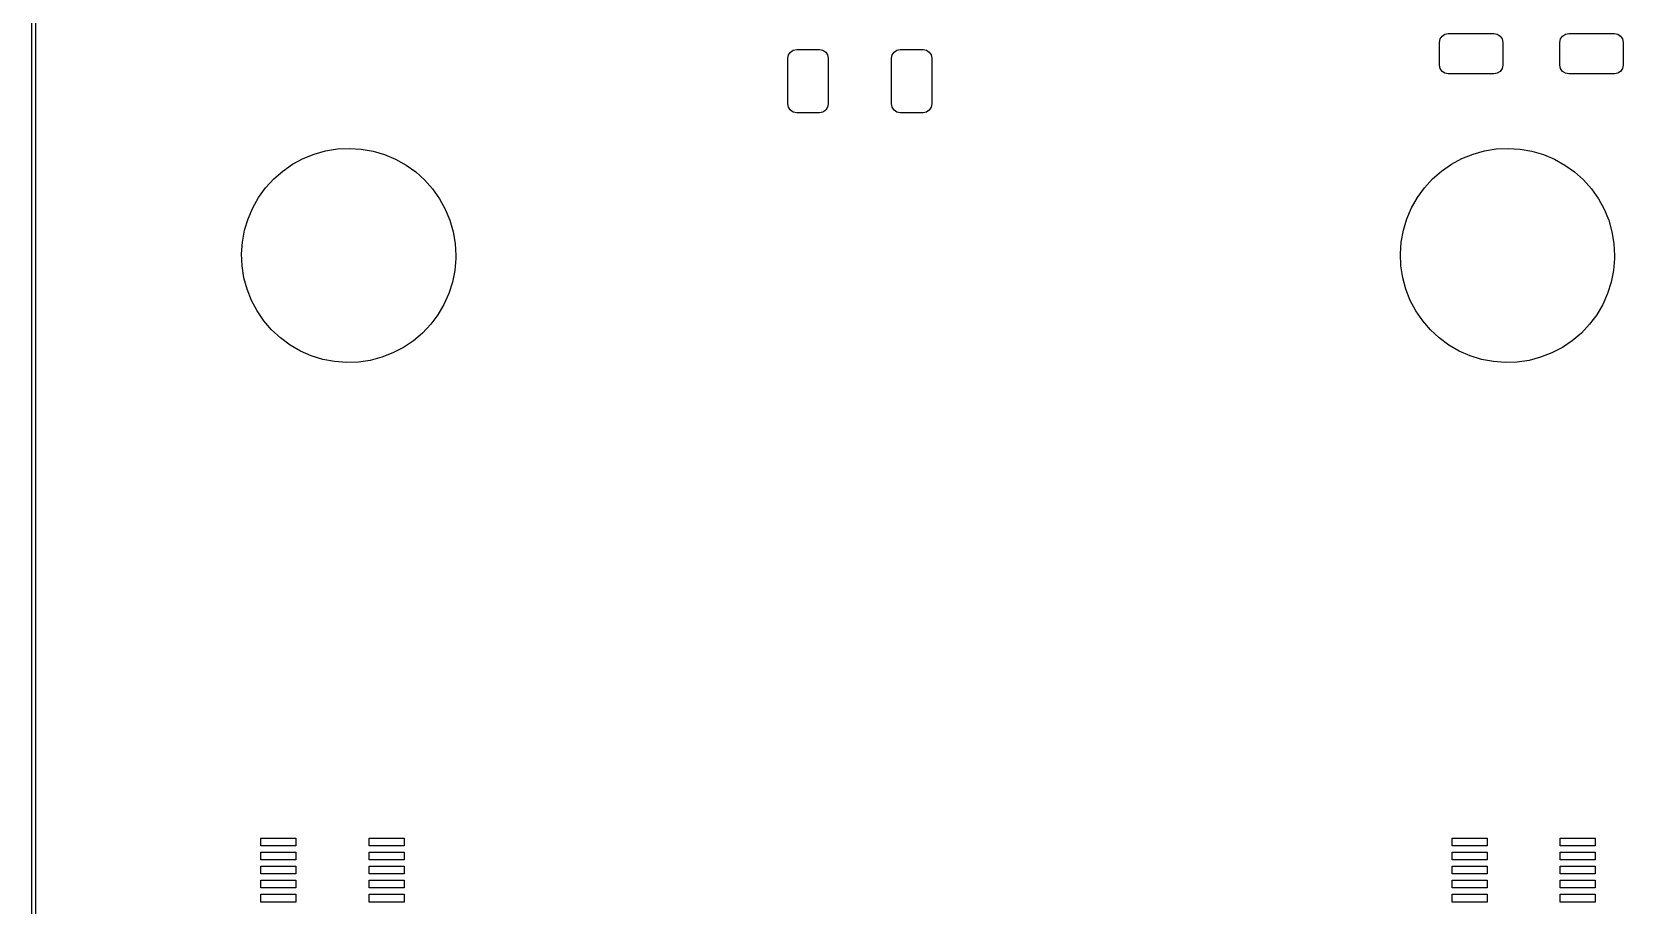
# Model space of a CAD drawing. Extents: x 0 to 4.25, y -4.33 to 0.
# Drawn here: x -0.002 to 1.782, y -2.184 to -1.205 of the extents above; entities that cross this region are included whole.
import ezdxf

# ---------------------------------------------------------------- set-up
doc = ezdxf.new("R2010")
doc.units = 0
doc.header["$MEASUREMENT"] = 0
doc.layers.add('BLACK', color=7, linetype='CONTINUOUS')

msp = doc.modelspace()

# ---------------------------------------------------------------- linework, layer by layer
at = {"layer": 'BLACK', "linetype": 'CONTINUOUS'}
for p, q in [((-0.001969, -4.33071), (-0.001969, 0)), ((0.001969, -0.001969), (0.001969, -4.32874)), ((1.57621, -1.21645), (1.57696, -1.21268)), ((1.57696, -1.21268), (1.5791, -1.20949)), ((1.5791, -1.20949), (1.58229, -1.20736)), ((1.58229, -1.20736), (1.58606, -1.20661)), ((1.58606, -1.20661), (1.63724, -1.20661)), ((1.63724, -1.20661), (1.641, -1.20736)), ((1.641, -1.20736), (1.6442, -1.20949)), ((1.6442, -1.20949), (1.64633, -1.21268)), ((1.64633, -1.21268), (1.64708, -1.21645)), ((1.71121, -1.21645), (1.71196, -1.21268)), ((1.71196, -1.21268), (1.7141, -1.20949)), ((1.7141, -1.20949), (1.71729, -1.20736)), ((1.71729, -1.20736), (1.72106, -1.20661)), ((1.72106, -1.20661), (1.77224, -1.20661)), ((1.77224, -1.20661), (1.776, -1.20736)), ((1.776, -1.20736), (1.7792, -1.20949)), ((1.7792, -1.20949), (1.78133, -1.21268)), ((1.78133, -1.21268), (1.78208, -1.21645)), ((0.845669, -1.23433), (0.846419, -1.23056)), ((0.846419, -1.23056), (0.848552, -1.22737)), ((0.848552, -1.22737), (0.851745, -1.22524)), ((0.851745, -1.22524), (0.855512, -1.22449)), ((0.855512, -1.22449), (0.881102, -1.22449)), ((0.881102, -1.22449), (0.884869, -1.22524)), ((0.884869, -1.22524), (0.888062, -1.22737)), ((0.888062, -1.22737), (0.890196, -1.23056)), ((0.890196, -1.23056), (0.890945, -1.23433)), ((0.961811, -1.23433), (0.96256, -1.23056)), ((0.96256, -1.23056), (0.964694, -1.22737)), ((0.964694, -1.22737), (0.967887, -1.22524)), ((0.967887, -1.22524), (0.971654, -1.22449)), ((0.971654, -1.22449), (0.997244, -1.22449)), ((0.997244, -1.22449), (1.00101, -1.22524)), ((1.00101, -1.22524), (1.0042, -1.22737)), ((1.0042, -1.22737), (1.00634, -1.23056)), ((1.00634, -1.23056), (1.00709, -1.23433)), ((1.57621, -1.24204), (1.57621, -1.21645)), ((1.64708, -1.21645), (1.64708, -1.24204)), ((1.71121, -1.24204), (1.71121, -1.21645)), ((1.78208, -1.21645), (1.78208, -1.24204)), ((0.845669, -1.28551), (0.845669, -1.23433)), ((0.890945, -1.23433), (0.890945, -1.28551)), ((0.961811, -1.28551), (0.961811, -1.23433)), ((1.00709, -1.23433), (1.00709, -1.28551)), ((1.57696, -1.24581), (1.57621, -1.24204)), ((1.5791, -1.249), (1.57696, -1.24581)), ((1.64633, -1.24581), (1.6442, -1.249)), ((1.64708, -1.24204), (1.64633, -1.24581)), ((1.71196, -1.24581), (1.71121, -1.24204)), ((1.7141, -1.249), (1.71196, -1.24581)), ((1.78133, -1.24581), (1.7792, -1.249)), ((1.78208, -1.24204), (1.78133, -1.24581)), ((1.58229, -1.25113), (1.5791, -1.249)), ((1.58606, -1.25188), (1.58229, -1.25113)), ((1.63724, -1.25188), (1.58606, -1.25188)), ((1.641, -1.25113), (1.63724, -1.25188)), ((1.6442, -1.249), (1.641, -1.25113)), ((1.71729, -1.25113), (1.7141, -1.249)), ((1.72106, -1.25188), (1.71729, -1.25113)), ((1.77224, -1.25188), (1.72106, -1.25188)), ((1.776, -1.25113), (1.77224, -1.25188)), ((1.7792, -1.249), (1.776, -1.25113)), ((0.846419, -1.28928), (0.845669, -1.28551)), ((0.848552, -1.29247), (0.846419, -1.28928)), ((0.851745, -1.29461), (0.848552, -1.29247)), ((0.855512, -1.29535), (0.851745, -1.29461)), ((0.881102, -1.29535), (0.855512, -1.29535)), ((0.884869, -1.29461), (0.881102, -1.29535)), ((0.888062, -1.29247), (0.884869, -1.29461)), ((0.890196, -1.28928), (0.888062, -1.29247)), ((0.890945, -1.28551), (0.890196, -1.28928)), ((0.96256, -1.28928), (0.961811, -1.28551)), ((0.964694, -1.29247), (0.96256, -1.28928)), ((0.967887, -1.29461), (0.964694, -1.29247)), ((0.971654, -1.29535), (0.967887, -1.29461)), ((0.997244, -1.29535), (0.971654, -1.29535)), ((1.00101, -1.29461), (0.997244, -1.29535)), ((1.0042, -1.29247), (1.00101, -1.29461)), ((1.00634, -1.28928), (1.0042, -1.29247)), ((1.00709, -1.28551), (1.00634, -1.28928)), ((0.327435, -1.33804), (0.340668, -1.3359)), ((0.340668, -1.3359), (0.354058, -1.33525)), ((0.354058, -1.33525), (0.367438, -1.33609)), ((0.367438, -1.33609), (0.38064, -1.33842)), ((1.62665, -1.33804), (1.63988, -1.3359)), ((1.63988, -1.3359), (1.65327, -1.33525)), ((1.65327, -1.33525), (1.66665, -1.33609)), ((1.66665, -1.33609), (1.67985, -1.33842)), ((0.279292, -1.3607), (0.2903, -1.35305)), ((0.2903, -1.35305), (0.302093, -1.34667)), ((0.302093, -1.34667), (0.314523, -1.34165)), ((0.314523, -1.34165), (0.327435, -1.33804)), ((0.38064, -1.33842), (0.3935, -1.3422)), ((0.3935, -1.3422), (0.405859, -1.3474)), ((0.405859, -1.3474), (0.417561, -1.35394)), ((0.417561, -1.35394), (0.428462, -1.36174)), ((1.5785, -1.3607), (1.58951, -1.35305)), ((1.58951, -1.35305), (1.60131, -1.34667)), ((1.60131, -1.34667), (1.61374, -1.34165)), ((1.61374, -1.34165), (1.62665, -1.33804)), ((1.67985, -1.33842), (1.69271, -1.3422)), ((1.69271, -1.3422), (1.70507, -1.3474)), ((1.70507, -1.3474), (1.71677, -1.35394)), ((1.71677, -1.35394), (1.72767, -1.36174)), ((0.260165, -1.37943), (0.269205, -1.36953)), ((0.269205, -1.36953), (0.279292, -1.3607)), ((0.428462, -1.36174), (0.438424, -1.37071)), ((0.438424, -1.37071), (0.447325, -1.38074)), ((1.55938, -1.37943), (1.56842, -1.36953)), ((1.56842, -1.36953), (1.5785, -1.3607)), ((1.72767, -1.36174), (1.73764, -1.37071)), ((1.73764, -1.37071), (1.74654, -1.38074)), ((0.245664, -1.40193), (0.252286, -1.39027)), ((0.252286, -1.39027), (0.260165, -1.37943)), ((0.447325, -1.38074), (0.455052, -1.39169)), ((1.54488, -1.40193), (1.5515, -1.39027)), ((1.5515, -1.39027), (1.55938, -1.37943)), ((1.74654, -1.38074), (1.75426, -1.39169)), ((0.240383, -1.41425), (0.245664, -1.40193)), ((0.455052, -1.39169), (0.461511, -1.40344)), ((0.461511, -1.40344), (0.466619, -1.41583)), ((1.5396, -1.41425), (1.54488, -1.40193)), ((1.75426, -1.39169), (1.76072, -1.40344)), ((1.76072, -1.40344), (1.76583, -1.41583)), ((0.234088, -1.44027), (0.236508, -1.42709)), ((0.236508, -1.42709), (0.240383, -1.41425)), ((0.466619, -1.41583), (0.470314, -1.42872)), ((1.5333, -1.44027), (1.53572, -1.42709)), ((1.53572, -1.42709), (1.5396, -1.41425)), ((1.76583, -1.41583), (1.76953, -1.42872)), ((0.233153, -1.45365), (0.234088, -1.44027)), ((0.470314, -1.42872), (0.47255, -1.44194)), ((0.47255, -1.44194), (0.473299, -1.45532)), ((1.53237, -1.45365), (1.5333, -1.44027)), ((1.76953, -1.42872), (1.77176, -1.44194)), ((1.77176, -1.44194), (1.77251, -1.45532)), ((0.233714, -1.46704), (0.233153, -1.45365)), ((0.473252, -1.45868), (0.47213, -1.47203)), ((0.473299, -1.45532), (0.473252, -1.45868)), ((1.53293, -1.46704), (1.53237, -1.45365)), ((1.77246, -1.45868), (1.77134, -1.47203)), ((1.77251, -1.45532), (1.77246, -1.45868)), ((0.235765, -1.48029), (0.233714, -1.46704)), ((0.23928, -1.49323), (0.235765, -1.48029)), ((0.47213, -1.47203), (0.469526, -1.48518)), ((1.53498, -1.48029), (1.53293, -1.46704)), ((1.53849, -1.49323), (1.53498, -1.48029)), ((1.77134, -1.47203), (1.76874, -1.48518)), ((0.244215, -1.50569), (0.23928, -1.49323)), ((0.465472, -1.49796), (0.46002, -1.51021)), ((0.469526, -1.48518), (0.465472, -1.49796)), ((1.54343, -1.50569), (1.53849, -1.49323)), ((1.76469, -1.49796), (1.75923, -1.51021)), ((1.76874, -1.48518), (1.76469, -1.49796)), ((0.250509, -1.51753), (0.244215, -1.50569)), ((0.46002, -1.51021), (0.453236, -1.52177)), ((1.54972, -1.51753), (1.54343, -1.50569)), ((1.75923, -1.51021), (1.75245, -1.52177)), ((0.258083, -1.52859), (0.250509, -1.51753)), ((0.266842, -1.53874), (0.258083, -1.52859)), ((0.445205, -1.53251), (0.436028, -1.54228)), ((0.453236, -1.52177), (0.445205, -1.53251)), ((1.5573, -1.52859), (1.54972, -1.51753)), ((1.56605, -1.53874), (1.5573, -1.52859)), ((1.74442, -1.53251), (1.73524, -1.54228)), ((1.75245, -1.52177), (1.74442, -1.53251)), ((0.276679, -1.54784), (0.266842, -1.53874)), ((0.287469, -1.5558), (0.276679, -1.54784)), ((0.425819, -1.55097), (0.414705, -1.55847)), ((0.436028, -1.54228), (0.425819, -1.55097)), ((1.57589, -1.54784), (1.56605, -1.53874)), ((1.58668, -1.5558), (1.57589, -1.54784)), ((1.72503, -1.55097), (1.71392, -1.55847)), ((1.73524, -1.54228), (1.72503, -1.55097)), ((0.299079, -1.5625), (0.287469, -1.5558)), ((0.311364, -1.56787), (0.299079, -1.5625)), ((0.32417, -1.57183), (0.311364, -1.56787)), ((0.390326, -1.56952), (0.377365, -1.57295)), ((0.402825, -1.56468), (0.390326, -1.56952)), ((0.414705, -1.55847), (0.402825, -1.56468)), ((1.59829, -1.5625), (1.58668, -1.5558)), ((1.61058, -1.56787), (1.59829, -1.5625)), ((1.62338, -1.57183), (1.61058, -1.56787)), ((1.68954, -1.56952), (1.67658, -1.57295)), ((1.70204, -1.56468), (1.68954, -1.56952)), ((1.71392, -1.55847), (1.70204, -1.56468)), ((0.337339, -1.57435), (0.32417, -1.57183)), ((0.350705, -1.57537), (0.337339, -1.57435)), ((0.364103, -1.57491), (0.350705, -1.57537)), ((0.377365, -1.57295), (0.364103, -1.57491)), ((1.63655, -1.57435), (1.62338, -1.57183)), ((1.64992, -1.57537), (1.63655, -1.57435)), ((1.66332, -1.57491), (1.64992, -1.57537)), ((1.67658, -1.57295), (1.66332, -1.57491)), ((0.254795, -2.11713), (0.254795, -2.10847)), ((0.254795, -2.10847), (0.294165, -2.10847)), ((0.294165, -2.11713), (0.254795, -2.11713)), ((0.294165, -2.10847), (0.294165, -2.11713)), ((0.376054, -2.11713), (0.376054, -2.10847)), ((0.376054, -2.10847), (0.415424, -2.10847)), ((0.415424, -2.11713), (0.376054, -2.11713)), ((0.415424, -2.10847), (0.415424, -2.11713)), ((1.59023, -2.11713), (1.59023, -2.10847)), ((1.59023, -2.10847), (1.6296, -2.10847)), ((1.6296, -2.11713), (1.59023, -2.11713)), ((1.6296, -2.10847), (1.6296, -2.11713)), ((1.71149, -2.11713), (1.71149, -2.10847)), ((1.71149, -2.10847), (1.75086, -2.10847)), ((1.75086, -2.11713), (1.71149, -2.11713)), ((1.75086, -2.10847), (1.75086, -2.11713)), ((0.254795, -2.13288), (0.254795, -2.12422)), ((0.254795, -2.12422), (0.294165, -2.12422)), ((0.294165, -2.13288), (0.254795, -2.13288)), ((0.254795, -2.14863), (0.254795, -2.13997)), ((0.254795, -2.13997), (0.294165, -2.13997)), ((0.294165, -2.12422), (0.294165, -2.13288)), ((0.294165, -2.13997), (0.294165, -2.14863)), ((0.376054, -2.13288), (0.376054, -2.12422)), ((0.376054, -2.12422), (0.415424, -2.12422)), ((0.415424, -2.13288), (0.376054, -2.13288)), ((0.376054, -2.14863), (0.376054, -2.13997)), ((0.376054, -2.13997), (0.415424, -2.13997)), ((0.415424, -2.12422), (0.415424, -2.13288)), ((0.415424, -2.13997), (0.415424, -2.14863)), ((1.59023, -2.13288), (1.59023, -2.12422)), ((1.59023, -2.12422), (1.6296, -2.12422)), ((1.6296, -2.13288), (1.59023, -2.13288)), ((1.59023, -2.14863), (1.59023, -2.13997)), ((1.59023, -2.13997), (1.6296, -2.13997)), ((1.6296, -2.12422), (1.6296, -2.13288)), ((1.6296, -2.13997), (1.6296, -2.14863)), ((1.71149, -2.13288), (1.71149, -2.12422)), ((1.71149, -2.12422), (1.75086, -2.12422)), ((1.75086, -2.13288), (1.71149, -2.13288)), ((1.71149, -2.14863), (1.71149, -2.13997)), ((1.71149, -2.13997), (1.75086, -2.13997)), ((1.75086, -2.12422), (1.75086, -2.13288)), ((1.75086, -2.13997), (1.75086, -2.14863)), ((0.294165, -2.14863), (0.254795, -2.14863)), ((0.254795, -2.16438), (0.254795, -2.15572)), ((0.254795, -2.15572), (0.294165, -2.15572)), ((0.294165, -2.15572), (0.294165, -2.16438)), ((0.415424, -2.14863), (0.376054, -2.14863)), ((0.376054, -2.16438), (0.376054, -2.15572)), ((0.376054, -2.15572), (0.415424, -2.15572)), ((0.415424, -2.15572), (0.415424, -2.16438)), ((1.6296, -2.14863), (1.59023, -2.14863)), ((1.59023, -2.16438), (1.59023, -2.15572)), ((1.59023, -2.15572), (1.6296, -2.15572)), ((1.6296, -2.15572), (1.6296, -2.16438)), ((1.75086, -2.14863), (1.71149, -2.14863)), ((1.71149, -2.16438), (1.71149, -2.15572)), ((1.71149, -2.15572), (1.75086, -2.15572)), ((1.75086, -2.15572), (1.75086, -2.16438)), ((0.294165, -2.16438), (0.254795, -2.16438)), ((0.254795, -2.18013), (0.254795, -2.17146)), ((0.254795, -2.17146), (0.294165, -2.17146)), ((0.294165, -2.17146), (0.294165, -2.18013)), ((0.415424, -2.16438), (0.376054, -2.16438)), ((0.376054, -2.18013), (0.376054, -2.17146)), ((0.376054, -2.17146), (0.415424, -2.17146)), ((0.415424, -2.17146), (0.415424, -2.18013)), ((1.6296, -2.16438), (1.59023, -2.16438)), ((1.59023, -2.18013), (1.59023, -2.17146)), ((1.59023, -2.17146), (1.6296, -2.17146)), ((1.6296, -2.17146), (1.6296, -2.18013)), ((1.75086, -2.16438), (1.71149, -2.16438)), ((1.71149, -2.18013), (1.71149, -2.17146)), ((1.71149, -2.17146), (1.75086, -2.17146)), ((1.75086, -2.17146), (1.75086, -2.18013)), ((0.294165, -2.18013), (0.254795, -2.18013)), ((0.415424, -2.18013), (0.376054, -2.18013)), ((1.6296, -2.18013), (1.59023, -2.18013)), ((1.75086, -2.18013), (1.71149, -2.18013))]:
    msp.add_line(p, q, dxfattribs=at)

doc.saveas('drawing.dxf')
